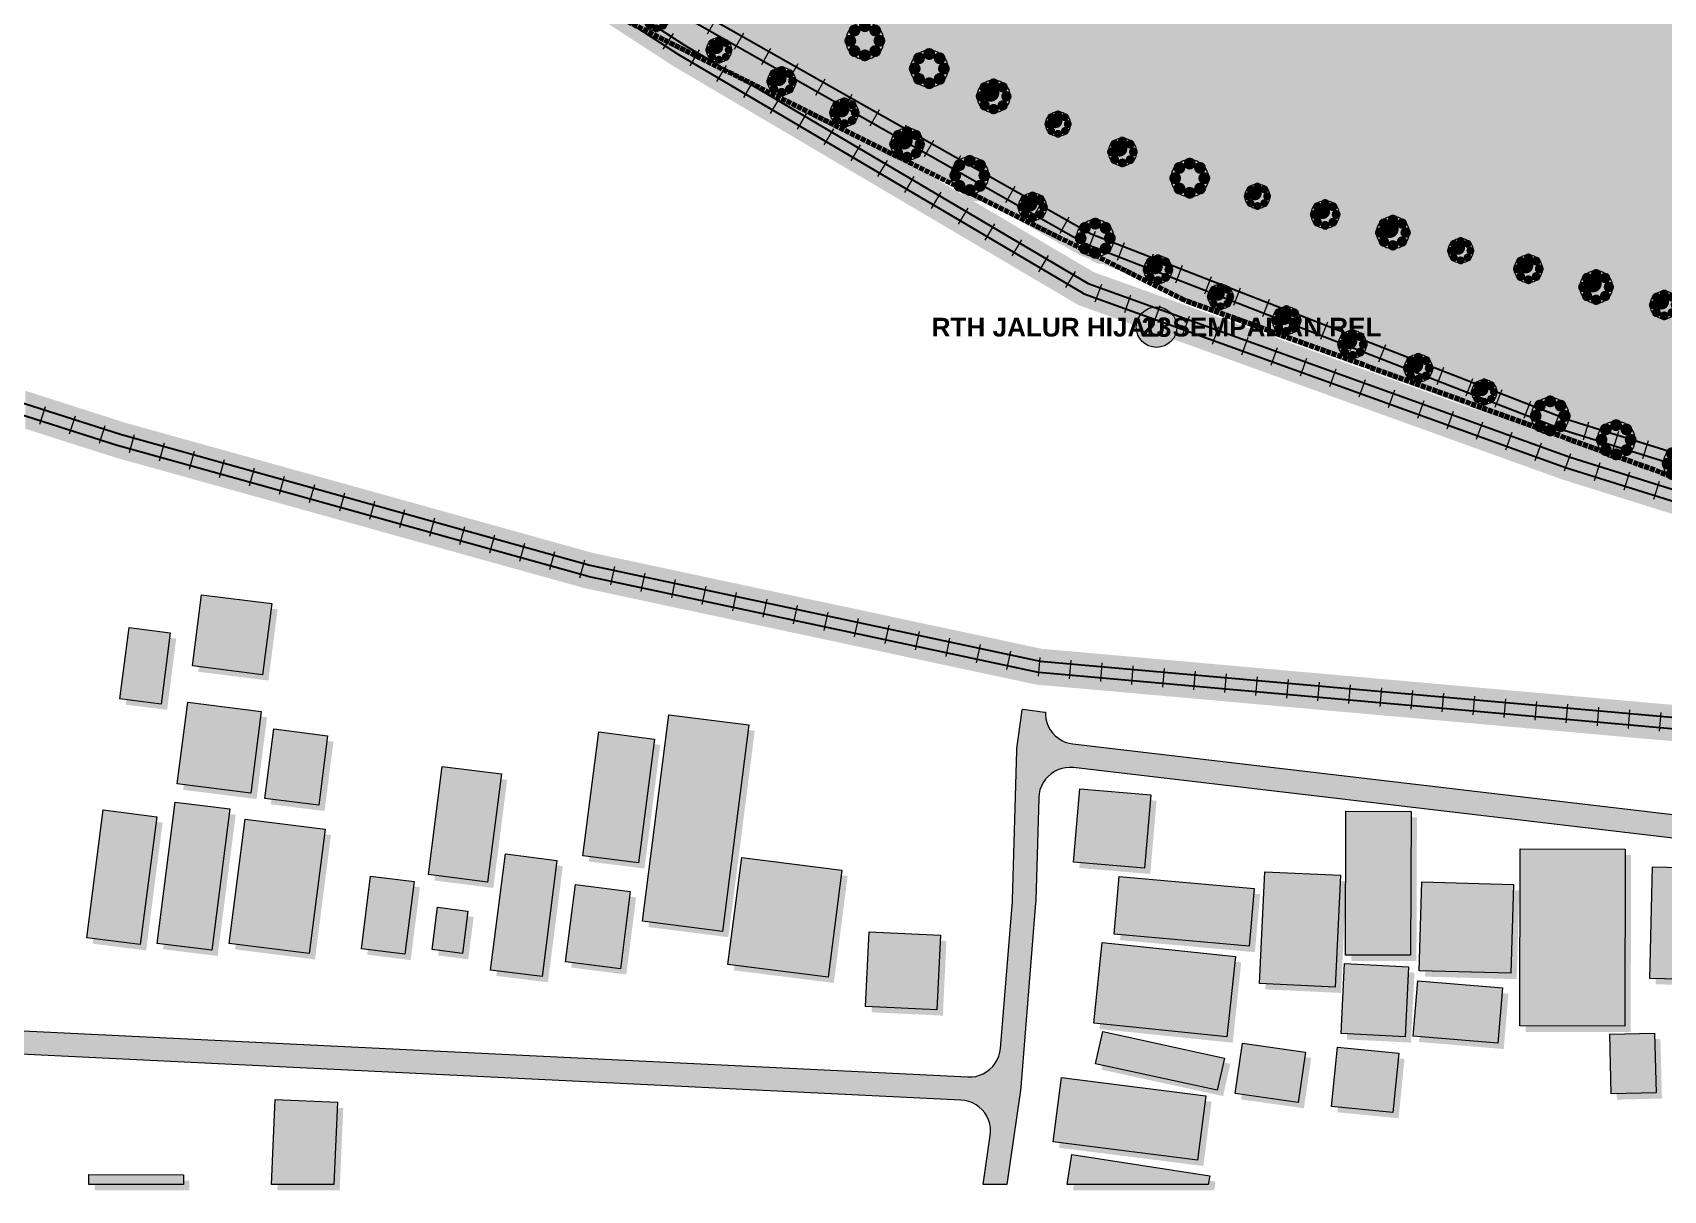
# Model space of a CAD drawing. Header units: metres. Extents: x 305909 to 307171, y 9156037 to 9156671.
# Drawn here: x 306185.7 to 306395.1, y 9156039.2 to 9156187.8 of the extents above; entities that cross this region are included whole.
import ezdxf
from ezdxf.enums import TextEntityAlignment as Align

# ---------------------------------------------------------------- set-up
doc = ezdxf.new("R2010")
doc.units = ezdxf.units.M
doc.linetypes.add('DASHED2', pattern=[0.762, 0.635, -0.127])
for name, color, linetype, lineweight, true_color in [('B-BAYANGAN', 7, 'Continuous', 0, 0x76786c), ('B-DELINEASI', 7, 'DASHED2', 70, 0xc800c8), ('J-PERKERASAN_JALAN', 7, 'Continuous', 9, 0x989896), ('K-BANGUNAN_LUAR_TAPAK', 7, 'Continuous', 9, 0xdedede), ('K-REL_BALAS', 7, 'Continuous', 0, 0xb0a89c), ('K-REL_BANTALAN', 7, 'Continuous', 9, 0x5a5a5a), ('K-REL_KA', 7, 'Continuous', 25, 0x282828), ('T-LABEL_ZONA', 7, 'Continuous', 0, 0x3c3c3c), ('T-NOMOR_ELEMEN', 7, 'Continuous', 18, 0x141414), ('V-POHON_PENEDUH', 7, 'Continuous', 13, 0x288232), ('Z-R', 7, 'Continuous', 0, 0xfaf4e6), ('Z-RTH', 7, 'Continuous', 0, 0xc7e4ba)]:
    doc.layers.add(name, color=color, linetype=linetype, lineweight=lineweight, true_color=true_color)
doc.styles.add('ARIALB', font='arialbd.ttf')

# ---------------------------------------------------------------- blocks, each defined once
blk = doc.blocks.new('POHON')
at = {"true_color": 0x347638}
h = blk.add_hatch(color=97, dxfattribs=at)
h.dxf.hatch_style = 1
edge = h.paths.add_edge_path()
edge.add_arc((0, 0), 1, 0, 360)
at = {"true_color": 0x3e843e}
h = blk.add_hatch(color=97, dxfattribs=at)
h.dxf.hatch_style = 1
edge = h.paths.add_edge_path()
edge.add_arc((0, 0.78), 0.32, 0, 360)
h = blk.add_hatch(color=97, dxfattribs=at)
h.dxf.hatch_style = 1
edge = h.paths.add_edge_path()
edge.add_arc((-0.78, 0), 0.32, 0, 360)
h = blk.add_hatch(color=97, dxfattribs=at)
h.dxf.hatch_style = 1
edge = h.paths.add_edge_path()
edge.add_arc((-0.552, 0.552), 0.32, 0, 360)
at = {"true_color": 0x62a556}
h = blk.add_hatch(color=85, dxfattribs=at)
h.dxf.hatch_style = 1
edge = h.paths.add_edge_path()
edge.add_arc((-0.2, 0.22), 0.55, 0, 360)
at = {"true_color": 0x697060}
h = blk.add_hatch(color=251, dxfattribs=at)
h.dxf.hatch_style = 1
edge = h.paths.add_edge_path()
edge.add_arc((0.38, -0.38), 1, 0, 360)
at = {"true_color": 0x3e843e}
h = blk.add_hatch(color=97, dxfattribs=at)
h.dxf.hatch_style = 1
edge = h.paths.add_edge_path()
edge.add_arc((0.552, 0.552), 0.32, 0, 360)
h = blk.add_hatch(color=97, dxfattribs=at)
h.dxf.hatch_style = 1
edge = h.paths.add_edge_path()
edge.add_arc((0.78, 0), 0.32, 0, 360)
h = blk.add_hatch(color=97, dxfattribs=at)
h.dxf.hatch_style = 1
edge = h.paths.add_edge_path()
edge.add_arc((-0.552, -0.552), 0.32, 0, 360)
h = blk.add_hatch(color=97, dxfattribs=at)
h.dxf.hatch_style = 1
edge = h.paths.add_edge_path()
edge.add_arc((0, -0.78), 0.32, 0, 360)
h = blk.add_hatch(color=97, dxfattribs=at)
h.dxf.hatch_style = 1
edge = h.paths.add_edge_path()
edge.add_arc((0.552, -0.552), 0.32, 0, 360)
at = {"color": 99, "lineweight": 9, "true_color": 0x235528}
blk.add_circle((0, 0), 1, dxfattribs=at)

msp = doc.modelspace()

# ---------------------------------------------------------------- hatches: boundary and pattern name
at = {"layer": 'B-BAYANGAN', "true_color": 0x76786c}
h = msp.add_hatch(color=8, dxfattribs=at)
h.dxf.hatch_style = 1
h.paths.add_polyline_path([(306208.16, 9156114.91), (306217.18, 9156113.78), (306216, 9156104.66), (306207, 9156105.79), (306208.16, 9156114.91)])
h = msp.add_hatch(color=8, dxfattribs=at)
h.dxf.hatch_style = 1
h.paths.add_polyline_path([(306198.87, 9156110.72), (306204.16, 9156110.04), (306203, 9156100.9), (306197.69, 9156101.56), (306198.87, 9156110.72)])
h = msp.add_hatch(color=8, dxfattribs=at)
h.dxf.hatch_style = 1
h.paths.add_polyline_path([(306206.41, 9156101.14), (306215.83, 9156099.95), (306214.48, 9156089.46), (306205.06, 9156090.64), (306206.41, 9156101.14)])
h = msp.add_hatch(color=8, dxfattribs=at)
h.dxf.hatch_style = 1
h.paths.add_polyline_path([(306268.17, 9156099.52), (306278.43, 9156098.22), (306275.04, 9156071.73), (306264.78, 9156073.03), (306268.17, 9156099.52)])
h = msp.add_hatch(color=8, dxfattribs=at)
h.dxf.hatch_style = 1
h.paths.add_polyline_path([(306217.46, 9156097.7), (306224.35, 9156096.82), (306223.21, 9156087.91), (306216.31, 9156088.78), (306217.46, 9156097.7)])
h = msp.add_hatch(color=8, dxfattribs=at)
h.dxf.hatch_style = 1
h.paths.add_polyline_path([(306259.15, 9156097.31), (306266.3, 9156096.4), (306264.27, 9156080.54), (306257.12, 9156081.44), (306259.15, 9156097.31)])
h = msp.add_hatch(color=8, dxfattribs=at)
h.dxf.hatch_style = 1
h.paths.add_polyline_path([(306239.07, 9156092.87), (306246.65, 9156091.92), (306244.87, 9156078.05), (306237.3, 9156079.01), (306239.07, 9156092.87)])
h = msp.add_hatch(color=8, dxfattribs=at)
h.dxf.hatch_style = 1
h.paths.add_polyline_path([(306320.9, 9156090), (306330, 9156089.23), (306329.19, 9156079.84), (306320.08, 9156080.61), (306320.9, 9156090)])
h = msp.add_hatch(color=8, dxfattribs=at)
h.dxf.hatch_style = 1
h.paths.add_polyline_path([(306195.55, 9156087.31), (306202.42, 9156086.44), (306200.31, 9156070.03), (306193.45, 9156070.9), (306195.55, 9156087.31)])
h = msp.add_hatch(color=8, dxfattribs=at)
h.dxf.hatch_style = 1
h.paths.add_polyline_path([(306204.8, 9156088.32), (306211.8, 9156087.43), (306209.48, 9156069.32), (306202.48, 9156070.19), (306204.8, 9156088.32)])
h = msp.add_hatch(color=8, dxfattribs=at)
h.dxf.hatch_style = 1
h.paths.add_polyline_path([(306355.06, 9156087.14), (306363.42, 9156087.11), (306363.36, 9156068.66), (306354.99, 9156068.69), (306355.06, 9156087.14)])
h = msp.add_hatch(color=8, dxfattribs=at)
h.dxf.hatch_style = 1
h.paths.add_polyline_path([(306213.77, 9156086.13), (306224.03, 9156084.84), (306221.98, 9156068.87), (306211.73, 9156070.17), (306213.77, 9156086.13)])
h = msp.add_hatch(color=8, dxfattribs=at)
h.dxf.hatch_style = 1
h.paths.add_polyline_path([(306247.17, 9156081.68), (306253.79, 9156080.84), (306251.88, 9156065.94), (306245.27, 9156066.77), (306247.17, 9156081.68)])
h = msp.add_hatch(color=8, dxfattribs=at)
h.dxf.hatch_style = 1
h.paths.add_polyline_path([(306277.51, 9156081.22), (306290.35, 9156079.6), (306288.58, 9156065.86), (306275.74, 9156067.48), (306277.51, 9156081.22)])
h = msp.add_hatch(color=8, dxfattribs=at)
h.dxf.hatch_style = 1
h.paths.add_polyline_path([(306377.42, 9156082.31), (306390.91, 9156082.28), (306390.86, 9156059.56), (306377.37, 9156059.59), (306377.42, 9156082.31)])
h = msp.add_hatch(color=8, dxfattribs=at)
h.dxf.hatch_style = 1
h.paths.add_polyline_path([(306229.87, 9156078.82), (306235.45, 9156078.13), (306234.26, 9156068.79), (306228.68, 9156069.49), (306229.87, 9156078.82)])
h = msp.add_hatch(color=8, dxfattribs=at)
h.dxf.hatch_style = 1
h.paths.add_polyline_path([(306325.97, 9156078.79), (306343.29, 9156077.25), (306342.63, 9156069.81), (306325.31, 9156071.36), (306325.97, 9156078.79)])
h = msp.add_hatch(color=8, dxfattribs=at)
h.dxf.hatch_style = 1
h.paths.add_polyline_path([(306344.65, 9156079.38), (306354.35, 9156078.92), (306353.67, 9156064.58), (306343.97, 9156065.04), (306344.65, 9156079.38)])
h = msp.add_hatch(color=8, dxfattribs=at)
h.dxf.hatch_style = 1
h.paths.add_polyline_path([(306394.41, 9156080.01), (306413.42, 9156079.58), (306413.08, 9156065.25), (306394.07, 9156065.69), (306394.41, 9156080.01)])
h = msp.add_hatch(color=8, dxfattribs=at)
h.dxf.hatch_style = 1
h.paths.add_polyline_path([(306256.15, 9156077.74), (306263.2, 9156076.83), (306261.94, 9156066.94), (306254.88, 9156067.84), (306256.15, 9156077.74)])
h = msp.add_hatch(color=8, dxfattribs=at)
h.dxf.hatch_style = 1
h.paths.add_polyline_path([(306364.79, 9156078.07), (306376.55, 9156077.75), (306376.23, 9156066.35), (306364.47, 9156066.67), (306364.79, 9156078.07)])
h = msp.add_hatch(color=8, dxfattribs=at)
h.dxf.hatch_style = 1
h.paths.add_polyline_path([(306238.47, 9156074.82), (306242.35, 9156074.33), (306241.65, 9156068.89), (306237.78, 9156069.39), (306238.47, 9156074.82)])
h = msp.add_hatch(color=8, dxfattribs=at)
h.dxf.hatch_style = 1
h.paths.add_polyline_path([(306303.03, 9156071.25), (306302.57, 9156061.67), (306293.41, 9156062.1), (306293.88, 9156071.68), (306303.03, 9156071.25)])
h = msp.add_hatch(color=8, dxfattribs=at)
h.dxf.hatch_style = 1
h.paths.add_polyline_path([(306323.77, 9156070.28), (306340.87, 9156068.51), (306339.78, 9156058.19), (306322.68, 9156059.96), (306323.77, 9156070.28)])
h = msp.add_hatch(color=8, dxfattribs=at)
h.dxf.hatch_style = 1
h.paths.add_polyline_path([(306354.89, 9156067.6), (306363.11, 9156067.2), (306362.65, 9156058.21), (306354.44, 9156058.61), (306354.89, 9156067.6)])
h = msp.add_hatch(color=8, dxfattribs=at)
h.dxf.hatch_style = 1
h.paths.add_polyline_path([(306364.28, 9156065.38), (306375.17, 9156064.47), (306374.57, 9156057.38), (306363.68, 9156058.29), (306364.28, 9156065.38)])
h = msp.add_hatch(color=8, dxfattribs=at)
h.dxf.hatch_style = 1
h.paths.add_polyline_path([(306323.84, 9156058.87), (306339.46, 9156055.48), (306338.55, 9156051.35), (306322.93, 9156054.74), (306323.84, 9156058.87)])
h = msp.add_hatch(color=8, dxfattribs=at)
h.dxf.hatch_style = 1
h.paths.add_polyline_path([(306388.92, 9156058.53), (306394.68, 9156058.67), (306394.87, 9156051.03), (306389.09, 9156050.89), (306388.92, 9156058.53)])
h = msp.add_hatch(color=8, dxfattribs=at)
h.dxf.hatch_style = 1
h.paths.add_polyline_path([(306341.78, 9156057.39), (306349.86, 9156056.24), (306348.92, 9156049.78), (306340.85, 9156050.92), (306341.78, 9156057.39)])
h = msp.add_hatch(color=8, dxfattribs=at)
h.dxf.hatch_style = 1
h.paths.add_polyline_path([(306353.98, 9156056.89), (306361.83, 9156056.11), (306361.07, 9156048.5), (306353.22, 9156049.27), (306353.98, 9156056.89)])
h = msp.add_hatch(color=8, dxfattribs=at)
h.dxf.hatch_style = 1
h.paths.add_polyline_path([(306318.55, 9156052.97), (306337.07, 9156050.62), (306336.01, 9156042.37), (306317.49, 9156044.72), (306318.55, 9156052.97)])
h = msp.add_hatch(color=8, dxfattribs=at)
h.dxf.hatch_style = 1
h.paths.add_polyline_path([(306217.62, 9156050.16), (306225.61, 9156049.83), (306225.15, 9156039.25), (306217.15, 9156039.25), (306217.62, 9156050.16)])
h = msp.add_hatch(color=8, dxfattribs=at)
h.dxf.hatch_style = 1
h.paths.add_polyline_path([(306319.87, 9156043.1), (306337.57, 9156040.38), (306337.39, 9156039.25), (306319.27, 9156039.25), (306319.87, 9156043.1)])
h = msp.add_hatch(color=8, dxfattribs=at)
h.dxf.hatch_style = 1
h.paths.add_polyline_path([(306193.72, 9156040.52), (306205.86, 9156040.51), (306205.86, 9156039.25), (306193.72, 9156039.25), (306193.72, 9156040.52)])
at = {"layer": 'J-PERKERASAN_JALAN', "true_color": 0xa8a8a6}
h = msp.add_hatch(color=253, dxfattribs=at)
h.dxf.hatch_style = 1
h.paths.add_polyline_path([(306857.76, 9156053.71), (306857.61, 9156054.22), (306857.4, 9156054.71), (306857.12, 9156055.17), (306856.79, 9156055.59), (306856.4, 9156055.96), (306855.96, 9156056.27), (306855.49, 9156056.53), (306854.99, 9156056.71), (306854.47, 9156056.83), (306853.93, 9156056.88), (306620.3, 9156062.1), (306620.25, 9156062.1), (306619.99, 9156062.12), (306619.94, 9156062.12), (306569.48, 9156066.6), (306568.94, 9156066.61), (306568.4, 9156066.55), (306567.88, 9156066.41), (306567.37, 9156066.21), (306566.91, 9156065.94), (306566.48, 9156065.61), (306566.1, 9156065.23), (306565.77, 9156064.8), (306565.51, 9156064.32), (306565.31, 9156063.82), (306565.18, 9156063.3), (306561.14, 9156040), (306558.1, 9156040), (306562.07, 9156062.91), (306562.12, 9156063.41), (306562.11, 9156063.92), (306562.04, 9156064.42), (306561.9, 9156064.91), (306561.7, 9156065.38), (306561.45, 9156065.82), (306561.14, 9156066.22), (306560.78, 9156066.59), (306560.38, 9156066.9), (306559.94, 9156067.16), (306559.47, 9156067.36), (306558.99, 9156067.5), (306558.48, 9156067.58), (306525.86, 9156070.48), (306525.83, 9156070.48), (306423.87, 9156081.27), (306423.36, 9156081.29), (306422.84, 9156081.25), (306422.34, 9156081.14), (306421.86, 9156080.96), (306421.4, 9156080.73), (306420.97, 9156080.43), (306420.59, 9156080.09), (306420.25, 9156079.7), (306419.97, 9156079.27), (306419.75, 9156078.8), (306419.58, 9156078.31), (306419.48, 9156077.81), (306414.62, 9156040), (306411.6, 9156040), (306416.49, 9156078.01), (306416.52, 9156078.53), (306416.48, 9156079.06), (306416.38, 9156079.57), (306416.2, 9156080.07), (306415.97, 9156080.54), (306415.67, 9156080.98), (306415.32, 9156081.37), (306414.92, 9156081.72), (306414.48, 9156082), (306414, 9156082.23), (306413.5, 9156082.39), (306412.99, 9156082.49), (306319.35, 9156093.49), (306318.84, 9156093.51), (306318.33, 9156093.48), (306317.83, 9156093.37), (306317.35, 9156093.21), (306316.89, 9156092.98), (306316.47, 9156092.7), (306316.08, 9156092.37), (306315.74, 9156091.99), (306315.45, 9156091.57), (306315.22, 9156091.12), (306315.04, 9156090.64), (306314.93, 9156090.14), (306314.88, 9156089.63), (306314.5, 9156076.42), (306314.5, 9156076.41), (306314.48, 9156076.09), (306314.48, 9156076.08), (306312.52, 9156051.96), (306312.51, 9156051.89), (306312.51, 9156051.86), (306312.5, 9156051.8), (306310.78, 9156040), (306307.74, 9156040), (306308.66, 9156046.27), (306308.7, 9156046.78), (306308.68, 9156047.29), (306308.59, 9156047.8), (306308.44, 9156048.29), (306308.22, 9156048.75), (306307.95, 9156049.19), (306307.62, 9156049.58), (306307.25, 9156049.93), (306306.83, 9156050.23), (306306.38, 9156050.48), (306305.91, 9156050.66), (306305.41, 9156050.78), (306304.9, 9156050.84), (306160.58, 9156057.89), (306065.01, 9156063.47), (306064.49, 9156063.46), (306063.96, 9156063.39), (306063.46, 9156063.25), (306062.97, 9156063.04), (306062.52, 9156062.77), (306062.1, 9156062.44), (306061.74, 9156062.07), (306061.42, 9156061.64), (306061.16, 9156061.18), (306060.97, 9156060.69), (306060.84, 9156060.18), (306060.78, 9156059.66), (306060.45, 9156052.37), (306059.75, 9156040), (306056.75, 9156040), (306057.45, 9156052.47), (306057.46, 9156052.51), (306057.79, 9156059.91), (306057.78, 9156060.43), (306057.71, 9156060.95), (306057.56, 9156061.45), (306057.35, 9156061.92), (306057.09, 9156062.37), (306056.76, 9156062.78), (306056.39, 9156063.14), (306055.97, 9156063.45), (306055.52, 9156063.7), (306055.04, 9156063.9), (306054.53, 9156064.03), (306054.02, 9156064.09), (306044.11, 9156064.63), (306043.96, 9156064.63), (306012.45, 9156065.21), (305990.98, 9156065.72), (305990.96, 9156065.72), (305969.04, 9156066.66), (305969.01, 9156066.66), (305951.11, 9156067.75), (305950.92, 9156067.76), (305940, 9156067.91), (305940, 9156070.91), (305951.07, 9156070.76), (305951.12, 9156070.76), (305951.14, 9156070.76), (305951.19, 9156070.76), (305969.13, 9156069.66), (305969.2, 9156069.66), (305991.02, 9156068.72), (305991.09, 9156068.72), (306012.49, 9156068.21), (306012.51, 9156068.21), (306044.1, 9156067.63), (306044.13, 9156067.63), (306044.15, 9156067.63), (306044.19, 9156067.63), (306054.41, 9156067.07), (306054.92, 9156067.08), (306055.42, 9156067.14), (306055.91, 9156067.27), (306056.37, 9156067.47), (306056.81, 9156067.72), (306057.22, 9156068.02), (306057.58, 9156068.37), (306057.9, 9156068.76), (306058.16, 9156069.2), (306058.37, 9156069.66), (306058.52, 9156070.14), (306058.61, 9156070.64), (306064.16, 9156122.39), (306064.18, 9156122.51), (306064.3, 9156122.51), (306067.03, 9156122.22), (306067.15, 9156122.2), (306067.14, 9156122.07), (306061.65, 9156070.87), (306061.63, 9156070.33), (306061.68, 9156069.79), (306061.8, 9156069.27), (306061.99, 9156068.76), (306062.25, 9156068.29), (306062.57, 9156067.86), (306062.95, 9156067.47), (306063.37, 9156067.14), (306063.84, 9156066.86), (306064.34, 9156066.66), (306064.86, 9156066.52), (306065.39, 9156066.45), (306160.69, 9156060.88), (306160.73, 9156060.88), (306305.78, 9156053.8), (306306.29, 9156053.81), (306306.8, 9156053.88), (306307.29, 9156054.02), (306307.76, 9156054.22), (306308.21, 9156054.48), (306308.61, 9156054.79), (306308.97, 9156055.15), (306309.29, 9156055.56), (306309.55, 9156056), (306309.75, 9156056.47), (306309.88, 9156056.97), (306309.96, 9156057.47), (306311.49, 9156076.31), (306311.5, 9156076.52), (306312.06, 9156095.67), (306312.06, 9156095.77), (306312.07, 9156095.83), (306312.08, 9156095.93), (306312.75, 9156100.87), (306312.78, 9156100.99), (306312.9, 9156100.99), (306315.61, 9156100.62), (306315.73, 9156100.59), (306315.74, 9156100.44), (306315.74, 9156100.26), (306315.8, 9156099.76), (306315.93, 9156099.26), (306316.11, 9156098.79), (306316.36, 9156098.35), (306316.66, 9156097.94), (306317, 9156097.57), (306317.4, 9156097.25), (306317.83, 9156096.98), (306318.29, 9156096.76), (306318.77, 9156096.61), (306319.27, 9156096.52), (306418.83, 9156084.82), (306418.87, 9156084.82), (306526.09, 9156073.47), (306526.16, 9156073.47), (306564.7, 9156070.03), (306620.15, 9156065.11), (306620.42, 9156065.1), (306854.86, 9156059.86), (306855.39, 9156059.88), (306855.9, 9156059.97), (306856.4, 9156060.13), (306856.88, 9156060.35), (306857.32, 9156060.64), (306857.72, 9156060.97), (306858.08, 9156061.36), (306858.38, 9156061.79), (306858.62, 9156062.26), (306858.8, 9156062.75), (306858.91, 9156063.26), (306858.21, 9156058.67), (306858.19, 9156058.4), (306857.84, 9156052.64), (306857.83, 9156053.18), (306857.76, 9156053.71)])
at = {"layer": 'K-BANGUNAN_LUAR_TAPAK', "true_color": 0xececea}
h = msp.add_hatch(color=7, dxfattribs=at)
h.dxf.hatch_style = 1
h.paths.add_polyline_path([(306207.41, 9156115.66), (306216.43, 9156114.53), (306215.25, 9156105.41), (306206.25, 9156106.54), (306207.41, 9156115.66)])
h = msp.add_hatch(color=7, dxfattribs=at)
h.dxf.hatch_style = 1
h.paths.add_polyline_path([(306198.12, 9156111.47), (306203.41, 9156110.79), (306202.25, 9156101.65), (306196.94, 9156102.31), (306198.12, 9156111.47)])
h = msp.add_hatch(color=7, dxfattribs=at)
h.dxf.hatch_style = 1
h.paths.add_polyline_path([(306205.66, 9156101.89), (306215.08, 9156100.7), (306213.73, 9156090.21), (306204.31, 9156091.39), (306205.66, 9156101.89)])
h = msp.add_hatch(color=7, dxfattribs=at)
h.dxf.hatch_style = 1
h.paths.add_polyline_path([(306267.42, 9156100.27), (306277.68, 9156098.97), (306274.29, 9156072.48), (306264.03, 9156073.78), (306267.42, 9156100.27)])
h = msp.add_hatch(color=7, dxfattribs=at)
h.dxf.hatch_style = 1
h.paths.add_polyline_path([(306216.71, 9156098.45), (306223.6, 9156097.57), (306222.46, 9156088.66), (306215.56, 9156089.53), (306216.71, 9156098.45)])
h = msp.add_hatch(color=7, dxfattribs=at)
h.dxf.hatch_style = 1
h.paths.add_polyline_path([(306258.4, 9156098.06), (306265.55, 9156097.15), (306263.52, 9156081.29), (306256.37, 9156082.19), (306258.4, 9156098.06)])
h = msp.add_hatch(color=7, dxfattribs=at)
h.dxf.hatch_style = 1
h.paths.add_polyline_path([(306238.32, 9156093.62), (306245.9, 9156092.67), (306244.12, 9156078.8), (306236.55, 9156079.76), (306238.32, 9156093.62)])
h = msp.add_hatch(color=7, dxfattribs=at)
h.dxf.hatch_style = 1
h.paths.add_polyline_path([(306204.05, 9156089.07), (306211.05, 9156088.18), (306208.73, 9156070.07), (306201.73, 9156070.94), (306204.05, 9156089.07)])
h = msp.add_hatch(color=7, dxfattribs=at)
h.dxf.hatch_style = 1
h.paths.add_polyline_path([(306320.15, 9156090.75), (306329.25, 9156089.98), (306328.44, 9156080.59), (306319.33, 9156081.36), (306320.15, 9156090.75)])
h = msp.add_hatch(color=7, dxfattribs=at)
h.dxf.hatch_style = 1
h.paths.add_polyline_path([(306194.8, 9156088.06), (306201.67, 9156087.19), (306199.56, 9156070.78), (306192.7, 9156071.65), (306194.8, 9156088.06)])
h = msp.add_hatch(color=7, dxfattribs=at)
h.dxf.hatch_style = 1
h.paths.add_polyline_path([(306213.02, 9156086.88), (306223.28, 9156085.59), (306221.23, 9156069.62), (306210.98, 9156070.92), (306213.02, 9156086.88)])
h = msp.add_hatch(color=7, dxfattribs=at)
h.dxf.hatch_style = 1
h.paths.add_polyline_path([(306354.31, 9156087.89), (306362.67, 9156087.86), (306362.61, 9156069.41), (306354.24, 9156069.44), (306354.31, 9156087.89)])
h = msp.add_hatch(color=7, dxfattribs=at)
h.dxf.hatch_style = 1
h.paths.add_polyline_path([(306376.67, 9156083.06), (306390.16, 9156083.03), (306390.11, 9156060.31), (306376.62, 9156060.34), (306376.67, 9156083.06)])
h = msp.add_hatch(color=7, dxfattribs=at)
h.dxf.hatch_style = 1
h.paths.add_polyline_path([(306246.42, 9156082.43), (306253.04, 9156081.59), (306251.13, 9156066.69), (306244.52, 9156067.52), (306246.42, 9156082.43)])
h = msp.add_hatch(color=7, dxfattribs=at)
h.dxf.hatch_style = 1
h.paths.add_polyline_path([(306276.76, 9156081.97), (306289.6, 9156080.35), (306287.83, 9156066.61), (306274.99, 9156068.23), (306276.76, 9156081.97)])
h = msp.add_hatch(color=7, dxfattribs=at)
h.dxf.hatch_style = 1
h.paths.add_polyline_path([(306393.66, 9156080.76), (306412.67, 9156080.33), (306412.33, 9156066), (306393.32, 9156066.44), (306393.66, 9156080.76)])
h = msp.add_hatch(color=7, dxfattribs=at)
h.dxf.hatch_style = 1
h.paths.add_polyline_path([(306229.12, 9156079.57), (306234.7, 9156078.88), (306233.51, 9156069.54), (306227.93, 9156070.24), (306229.12, 9156079.57)])
h = msp.add_hatch(color=7, dxfattribs=at)
h.dxf.hatch_style = 1
h.paths.add_polyline_path([(306255.4, 9156078.49), (306262.45, 9156077.58), (306261.19, 9156067.69), (306254.13, 9156068.59), (306255.4, 9156078.49)])
h = msp.add_hatch(color=7, dxfattribs=at)
h.dxf.hatch_style = 1
h.paths.add_polyline_path([(306325.22, 9156079.54), (306342.54, 9156078), (306341.88, 9156070.56), (306324.56, 9156072.11), (306325.22, 9156079.54)])
h = msp.add_hatch(color=7, dxfattribs=at)
h.dxf.hatch_style = 1
h.paths.add_polyline_path([(306343.9, 9156080.13), (306353.6, 9156079.67), (306352.92, 9156065.33), (306343.22, 9156065.79), (306343.9, 9156080.13)])
h = msp.add_hatch(color=7, dxfattribs=at)
h.dxf.hatch_style = 1
h.paths.add_polyline_path([(306364.04, 9156078.82), (306375.8, 9156078.5), (306375.48, 9156067.1), (306363.72, 9156067.42), (306364.04, 9156078.82)])
h = msp.add_hatch(color=7, dxfattribs=at)
h.dxf.hatch_style = 1
h.paths.add_polyline_path([(306237.72, 9156075.57), (306241.6, 9156075.08), (306240.9, 9156069.64), (306237.03, 9156070.14), (306237.72, 9156075.57)])
h = msp.add_hatch(color=7, dxfattribs=at)
h.dxf.hatch_style = 1
h.paths.add_polyline_path([(306302.28, 9156072), (306301.82, 9156062.42), (306292.66, 9156062.85), (306293.13, 9156072.43), (306302.28, 9156072)])
h = msp.add_hatch(color=7, dxfattribs=at)
h.dxf.hatch_style = 1
h.paths.add_polyline_path([(306323.02, 9156071.03), (306340.12, 9156069.26), (306339.03, 9156058.94), (306321.93, 9156060.71), (306323.02, 9156071.03)])
h = msp.add_hatch(color=7, dxfattribs=at)
h.dxf.hatch_style = 1
h.paths.add_polyline_path([(306354.14, 9156068.35), (306362.36, 9156067.95), (306361.9, 9156058.96), (306353.69, 9156059.36), (306354.14, 9156068.35)])
h = msp.add_hatch(color=7, dxfattribs=at)
h.dxf.hatch_style = 1
h.paths.add_polyline_path([(306363.53, 9156066.13), (306374.42, 9156065.22), (306373.82, 9156058.13), (306362.93, 9156059.04), (306363.53, 9156066.13)])
h = msp.add_hatch(color=7, dxfattribs=at)
h.dxf.hatch_style = 1
h.paths.add_polyline_path([(306323.09, 9156059.62), (306338.71, 9156056.23), (306337.8, 9156052.1), (306322.18, 9156055.49), (306323.09, 9156059.62)])
h = msp.add_hatch(color=7, dxfattribs=at)
h.dxf.hatch_style = 1
h.paths.add_polyline_path([(306341.03, 9156058.14), (306349.11, 9156056.99), (306348.17, 9156050.53), (306340.1, 9156051.67), (306341.03, 9156058.14)])
h = msp.add_hatch(color=7, dxfattribs=at)
h.dxf.hatch_style = 1
h.paths.add_polyline_path([(306353.23, 9156057.64), (306361.08, 9156056.86), (306360.32, 9156049.25), (306352.47, 9156050.02), (306353.23, 9156057.64)])
h = msp.add_hatch(color=7, dxfattribs=at)
h.dxf.hatch_style = 1
h.paths.add_polyline_path([(306388.17, 9156059.28), (306393.93, 9156059.42), (306394.12, 9156051.78), (306388.34, 9156051.64), (306388.17, 9156059.28)])
h = msp.add_hatch(color=7, dxfattribs=at)
h.dxf.hatch_style = 1
h.paths.add_polyline_path([(306317.8, 9156053.72), (306336.32, 9156051.37), (306335.26, 9156043.12), (306316.74, 9156045.47), (306317.8, 9156053.72)])
h = msp.add_hatch(color=7, dxfattribs=at)
h.dxf.hatch_style = 1
h.paths.add_polyline_path([(306216.87, 9156050.91), (306224.86, 9156050.58), (306224.4, 9156040), (306216.4, 9156040), (306216.87, 9156050.91)])
h = msp.add_hatch(color=7, dxfattribs=at)
h.dxf.hatch_style = 1
h.paths.add_polyline_path([(306319.12, 9156043.85), (306336.82, 9156041.13), (306336.64, 9156040), (306318.52, 9156040), (306319.12, 9156043.85)])
h = msp.add_hatch(color=7, dxfattribs=at)
h.dxf.hatch_style = 1
h.paths.add_polyline_path([(306192.97, 9156041.27), (306205.11, 9156041.26), (306205.11, 9156040), (306192.97, 9156040), (306192.97, 9156041.27)])
at = {"layer": 'K-REL_BALAS', "true_color": 0xbeb8ae}
h = msp.add_hatch(color=9, dxfattribs=at)
h.dxf.hatch_style = 1
h.paths.add_polyline_path([(306321.87, 9156152.15), (306320.15, 9156152.77), (306320.08, 9156152.8), (306320.01, 9156152.83), (306319.88, 9156152.89), (306319.82, 9156152.92), (306319.75, 9156152.96), (306267.83, 9156183.58), (306267.8, 9156183.6), (306267.78, 9156183.62), (306267.75, 9156183.64), (306228.76, 9156208.97), (306228.68, 9156209.03), (306228.6, 9156209.08), (306228.53, 9156209.14), (306187.79, 9156243.42), (306187.74, 9156243.46), (306187.7, 9156243.5), (306187.65, 9156243.54), (306184.8, 9156246.36), (306184.8, 9156252.89), (306190.85, 9156246.91), (306231.4, 9156212.78), (306263.55, 9156191.9), (306232.11, 9156213.09), (306232.04, 9156213.14), (306231.98, 9156213.18), (306231.91, 9156213.23), (306191.26, 9156247.28), (306191.22, 9156247.32), (306191.18, 9156247.35), (306191.13, 9156247.4), (306184.8, 9156253.58), (306184.8, 9156260.06), (306194.31, 9156250.78), (306234.8, 9156216.87), (306271.67, 9156192.02), (306321.87, 9156163.62), (306321.87, 9156158.57), (306320.44, 9156159.12), (306320.33, 9156159.17), (306320.24, 9156159.21), (306320.14, 9156159.27), (306272.43, 9156186.26), (306321.87, 9156157.1), (306321.87, 9156152.15)])
h = msp.add_hatch(color=9, dxfattribs=at)
h.dxf.hatch_style = 1
h.paths.add_polyline_path([(306433.15, 9156116.02), (306406.75, 9156122.73), (306406.71, 9156122.74), (306406.67, 9156122.75), (306406.63, 9156122.77), (306382.16, 9156130.43), (306382.13, 9156130.44), (306382.1, 9156130.45), (306382.06, 9156130.46), (306321.87, 9156152.15), (306321.87, 9156157.1), (306321.92, 9156157.07), (306373.28, 9156138.56), (306321.87, 9156158.57), (306321.87, 9156163.62), (306322.28, 9156163.39), (306383.31, 9156139.64), (306410.19, 9156131.23), (306433.15, 9156125.74), (306433.15, 9156120.96), (306422.68, 9156123.47), (306433.15, 9156120.81), (306433.15, 9156116.02)])
h = msp.add_hatch(color=9, dxfattribs=at)
h.dxf.hatch_style = 1
h.paths.add_polyline_path([(306184.8, 9156141.84), (306197.61, 9156137.74), (306257.65, 9156121.03), (306315.29, 9156108.73), (306321.87, 9156108.15), (306321.87, 9156103.49), (306314.73, 9156104.12), (306314.64, 9156104.13), (306314.55, 9156104.15), (306314.46, 9156104.16), (306256.62, 9156116.5), (306256.57, 9156116.52), (306256.52, 9156116.53), (306256.48, 9156116.54), (306196.32, 9156133.28), (306196.3, 9156133.29), (306196.27, 9156133.3), (306196.24, 9156133.31), (306184.8, 9156136.96), (306184.8, 9156141.84)])
h = msp.add_hatch(color=9, dxfattribs=at)
h.dxf.hatch_style = 1
h.paths.add_polyline_path([(306321.87, 9156108.15), (306420.78, 9156099.36), (306433.15, 9156099.02), (306433.15, 9156094.38), (306420.58, 9156094.72), (306420.53, 9156094.73), (306420.49, 9156094.73), (306420.44, 9156094.73), (306321.87, 9156103.49), (306321.87, 9156108.15)])
at = {"layer": 'T-NOMOR_ELEMEN', "true_color": 0xffffff}
h = msp.add_hatch(color=7, dxfattribs=at)
h.dxf.hatch_style = 1
edge = h.paths.add_edge_path()
edge.add_arc((306330, 9156150), 2.6, 0, 360)
at = {"layer": 'Z-R', "true_color": 0xf4f2ec}
h = msp.add_hatch(color=7, dxfattribs=at)
h.dxf.hatch_style = 1
h.paths.add_polyline_path([(306624.29, 9156242.6), (306556.39, 9156238.05), (306554, 9156281.95), (306509.63, 9156279.09), (306499.6, 9156305.81), (306466.68, 9156301.99), (306472.88, 9156235.67), (306497.91, 9156229.06), (306526.8, 9156228.99), (306531.58, 9156219.92), (306532.49, 9156127.58), (306486.31, 9156132.33), (306393.99, 9156155.2), (306332.73, 9156171.59), (306288.72, 9156190.58), (306259.62, 9156211.15), (306259.62, 9156409.34), (306281.95, 9156409), (306338.24, 9156402.75), (306341.9, 9156461.43), (306341.9, 9156461.43), (306341.9, 9156461.43), (306369.78, 9156457.84), (306369.78, 9156457.84), (306369.78, 9156457.84), (306369.78, 9156457.84), (306369.78, 9156457.84), (306369.78, 9156457.84), (306369.78, 9156457.84), (306369.78, 9156457.84), (306369.78, 9156457.84), (306369.78, 9156457.84), (306369.78, 9156457.84), (306369.78, 9156457.83), (306369.79, 9156457.83), (306369.79, 9156457.83), (306369.79, 9156457.83), (306369.79, 9156457.83), (306369.79, 9156457.83), (306360, 9156400.45), (306360, 9156400.45), (306360, 9156400.45), (306360, 9156380), (306360, 9156380), (306360, 9156380), (306440, 9156380), (306440, 9156380), (306440, 9156380), (306440, 9156532.83), (306440, 9156532.84), (306440, 9156532.84), (306424.61, 9156536.08), (306424.61, 9156536.08), (306385.74, 9156542.79), (306385.74, 9156542.79), (306305, 9156549.61), (306305, 9156549.61), (306259.62, 9156554.65), (306259.62, 9156558.54), (306291.75, 9156555.55), (306369.46, 9156545.53), (306504.83, 9156523.08), (306572.18, 9156510.31), (306677.17, 9156490.28), (306764.13, 9156475.06), (306735.94, 9156145.42), (306694.11, 9156139.2), (306694.29, 9156206.56), (306623.21, 9156213.87), (306624.29, 9156242.6)])
at = {"layer": 'Z-RTH', "true_color": 0xb2d496}
h = msp.add_hatch(color=253, dxfattribs=at)
h.dxf.hatch_style = 1
h.paths.add_polyline_path([(306647.05, 9156132), (306682.57, 9156137.44), (306694.11, 9156139.2), (306735.94, 9156145.42), (306764.13, 9156475.06), (306781.81, 9156471.97), (306781.81, 9156471.97), (306780.83, 9156466.64), (306754.67, 9156148.38), (306785.07, 9156153.87), (306794.32, 9156155.54), (306832.65, 9156160.25), (306841.66, 9156139.39), (306613.97, 9156113.41), (306609.99, 9156113.26), (306520.72, 9156109.95), (306451.76, 9156117.78), (306423.33, 9156121.01), (306406.95, 9156126.93), (306333.54, 9156153.47), (306256.18, 9156192.15), (306187.8, 9156246.71), (306141.52, 9156298.52), (306095.93, 9156355.16), (306094.2, 9156358.84), (306127.35, 9156361.25), (306133.41, 9156338.56), (306160.59, 9156296.71), (306193.37, 9156263.49), (306216.24, 9156242.78), (306246.01, 9156220.78), (306288.72, 9156190.58), (306332.73, 9156171.59), (306393.99, 9156155.2), (306486.31, 9156132.33), (306532.49, 9156127.58), (306534.3, 9156127.4), (306596.42, 9156127.4), (306647.05, 9156132)])
at = {"layer": 'Z-RTH', "true_color": 0x84b06a}
h = msp.add_hatch(dxfattribs=at)
h.set_pattern_fill('GRASS', color=83, scale=0.4)
h.paths.add_polyline_path([(306647.05, 9156132), (306682.57, 9156137.44), (306694.11, 9156139.2), (306735.94, 9156145.42), (306764.13, 9156475.06), (306781.81, 9156471.97), (306781.81, 9156471.97), (306780.83, 9156466.64), (306754.67, 9156148.38), (306785.07, 9156153.87), (306794.32, 9156155.54), (306832.65, 9156160.25), (306841.66, 9156139.39), (306613.97, 9156113.41), (306609.99, 9156113.26), (306520.72, 9156109.95), (306451.76, 9156117.78), (306423.33, 9156121.01), (306406.95, 9156126.93), (306333.54, 9156153.47), (306256.18, 9156192.15), (306187.8, 9156246.71), (306141.52, 9156298.52), (306095.93, 9156355.16), (306094.2, 9156358.84), (306127.35, 9156361.25), (306133.41, 9156338.56), (306160.59, 9156296.71), (306193.37, 9156263.49), (306216.24, 9156242.78), (306246.01, 9156220.78), (306288.72, 9156190.58), (306332.73, 9156171.59), (306393.99, 9156155.2), (306486.31, 9156132.33), (306532.49, 9156127.58), (306534.3, 9156127.4), (306596.42, 9156127.4), (306647.05, 9156132)])

# ---------------------------------------------------------------- linework, layer by layer
at = {"layer": 'B-DELINEASI'}
msp.add_lwpolyline([(306843.97, 9156139.65), (306613.97, 9156113.41), (306520.72, 9156109.95), (306423.33, 9156121.01), (306333.54, 9156153.47), (306256.18, 9156192.15), (306187.8, 9156246.71), (306141.52, 9156298.52), (306095.93, 9156355.16), (306061.4, 9156428.37), (306035.15, 9156500.2), (306008.21, 9156577.56), (306008.21, 9156577.56), (306165.7, 9156567.29), (306291.75, 9156555.55), (306369.46, 9156545.53), (306504.83, 9156523.08), (306572.18, 9156510.31), (306677.17, 9156490.28)], dxfattribs=at)
at = {"layer": 'J-PERKERASAN_JALAN', "color": 8, "lineweight": 13, "true_color": 0x787876}
for points in [[(306160.73, 9156060.88), (306305.78, 9156053.8), (306306.29, 9156053.81), (306306.8, 9156053.88), (306307.29, 9156054.02), (306307.76, 9156054.22), (306308.21, 9156054.48), (306308.61, 9156054.79), (306308.97, 9156055.15), (306309.29, 9156055.56), (306309.55, 9156056), (306309.75, 9156056.47), (306309.88, 9156056.97), (306309.96, 9156057.47), (306311.49, 9156076.31), (306311.5, 9156076.52), (306312.06, 9156095.67), (306312.06, 9156095.77), (306312.07, 9156095.83), (306312.08, 9156095.93), (306312.75, 9156100.87), (306312.78, 9156100.99), (306312.9, 9156100.99), (306315.61, 9156100.62), (306315.73, 9156100.59), (306315.74, 9156100.44), (306315.74, 9156100.26), (306315.8, 9156099.76), (306315.93, 9156099.26), (306316.11, 9156098.79), (306316.36, 9156098.35), (306316.66, 9156097.94), (306317, 9156097.57), (306317.4, 9156097.25), (306317.83, 9156096.98), (306318.29, 9156096.76), (306318.77, 9156096.61), (306319.27, 9156096.52), (306418.83, 9156084.82)], [(306412.99, 9156082.49), (306319.35, 9156093.49), (306318.84, 9156093.51), (306318.33, 9156093.48), (306317.83, 9156093.37), (306317.35, 9156093.21), (306316.89, 9156092.98), (306316.47, 9156092.7), (306316.08, 9156092.37), (306315.74, 9156091.99), (306315.45, 9156091.57), (306315.22, 9156091.12), (306315.04, 9156090.64), (306314.93, 9156090.14), (306314.88, 9156089.63), (306314.5, 9156076.42), (306314.5, 9156076.41), (306314.48, 9156076.09), (306314.48, 9156076.08), (306312.52, 9156051.96), (306312.51, 9156051.89), (306312.51, 9156051.86), (306312.5, 9156051.8), (306310.78, 9156040), (306307.74, 9156040), (306308.66, 9156046.27), (306308.7, 9156046.78), (306308.68, 9156047.29), (306308.59, 9156047.8), (306308.44, 9156048.29), (306308.22, 9156048.75), (306307.95, 9156049.19), (306307.62, 9156049.58), (306307.25, 9156049.93), (306306.83, 9156050.23), (306306.38, 9156050.48), (306305.91, 9156050.66), (306305.41, 9156050.78), (306304.9, 9156050.84), (306160.58, 9156057.89)]]:
    msp.add_lwpolyline(points, dxfattribs=at)
at = {"layer": 'K-BANGUNAN_LUAR_TAPAK', "color": 253, "lineweight": 9, "true_color": 0xb0b0ae}
for points in [[(306207.41, 9156115.66), (306216.43, 9156114.53), (306215.25, 9156105.41), (306206.25, 9156106.54), (306207.41, 9156115.66)], [(306198.12, 9156111.47), (306203.41, 9156110.79), (306202.25, 9156101.65), (306196.94, 9156102.31), (306198.12, 9156111.47)], [(306205.66, 9156101.89), (306215.08, 9156100.7), (306213.73, 9156090.21), (306204.31, 9156091.39), (306205.66, 9156101.89)], [(306267.42, 9156100.27), (306277.68, 9156098.97), (306274.29, 9156072.48), (306264.03, 9156073.78), (306267.42, 9156100.27)], [(306216.71, 9156098.45), (306223.6, 9156097.57), (306222.46, 9156088.66), (306215.56, 9156089.53), (306216.71, 9156098.45)], [(306258.4, 9156098.06), (306265.55, 9156097.15), (306263.52, 9156081.29), (306256.37, 9156082.19), (306258.4, 9156098.06)], [(306238.32, 9156093.62), (306245.9, 9156092.67), (306244.12, 9156078.8), (306236.55, 9156079.76), (306238.32, 9156093.62)], [(306204.05, 9156089.07), (306211.05, 9156088.18), (306208.73, 9156070.07), (306201.73, 9156070.94), (306204.05, 9156089.07)], [(306320.15, 9156090.75), (306329.25, 9156089.98), (306328.44, 9156080.59), (306319.33, 9156081.36), (306320.15, 9156090.75)], [(306194.8, 9156088.06), (306201.67, 9156087.19), (306199.56, 9156070.78), (306192.7, 9156071.65), (306194.8, 9156088.06)], [(306213.02, 9156086.88), (306223.28, 9156085.59), (306221.23, 9156069.62), (306210.98, 9156070.92), (306213.02, 9156086.88)], [(306354.31, 9156087.89), (306362.67, 9156087.86), (306362.61, 9156069.41), (306354.24, 9156069.44), (306354.31, 9156087.89)], [(306376.67, 9156083.06), (306390.16, 9156083.03), (306390.11, 9156060.31), (306376.62, 9156060.34), (306376.67, 9156083.06)], [(306246.42, 9156082.43), (306253.04, 9156081.59), (306251.13, 9156066.69), (306244.52, 9156067.52), (306246.42, 9156082.43)], [(306276.76, 9156081.97), (306289.6, 9156080.35), (306287.83, 9156066.61), (306274.99, 9156068.23), (306276.76, 9156081.97)], [(306393.66, 9156080.76), (306412.67, 9156080.33), (306412.33, 9156066), (306393.32, 9156066.44), (306393.66, 9156080.76)], [(306229.12, 9156079.57), (306234.7, 9156078.88), (306233.51, 9156069.54), (306227.93, 9156070.24), (306229.12, 9156079.57)], [(306255.4, 9156078.49), (306262.45, 9156077.58), (306261.19, 9156067.69), (306254.13, 9156068.59), (306255.4, 9156078.49)], [(306325.22, 9156079.54), (306342.54, 9156078), (306341.88, 9156070.56), (306324.56, 9156072.11), (306325.22, 9156079.54)], [(306343.9, 9156080.13), (306353.6, 9156079.67), (306352.92, 9156065.33), (306343.22, 9156065.79), (306343.9, 9156080.13)], [(306364.04, 9156078.82), (306375.8, 9156078.5), (306375.48, 9156067.1), (306363.72, 9156067.42), (306364.04, 9156078.82)], [(306237.72, 9156075.57), (306241.6, 9156075.08), (306240.9, 9156069.64), (306237.03, 9156070.14), (306237.72, 9156075.57)], [(306302.28, 9156072), (306301.82, 9156062.42), (306292.66, 9156062.85), (306293.13, 9156072.43), (306302.28, 9156072)], [(306323.02, 9156071.03), (306340.12, 9156069.26), (306339.03, 9156058.94), (306321.93, 9156060.71), (306323.02, 9156071.03)], [(306354.14, 9156068.35), (306362.36, 9156067.95), (306361.9, 9156058.96), (306353.69, 9156059.36), (306354.14, 9156068.35)], [(306363.53, 9156066.13), (306374.42, 9156065.22), (306373.82, 9156058.13), (306362.93, 9156059.04), (306363.53, 9156066.13)], [(306323.09, 9156059.62), (306338.71, 9156056.23), (306337.8, 9156052.1), (306322.18, 9156055.49), (306323.09, 9156059.62)], [(306341.03, 9156058.14), (306349.11, 9156056.99), (306348.17, 9156050.53), (306340.1, 9156051.67), (306341.03, 9156058.14)], [(306353.23, 9156057.64), (306361.08, 9156056.86), (306360.32, 9156049.25), (306352.47, 9156050.02), (306353.23, 9156057.64)], [(306388.17, 9156059.28), (306393.93, 9156059.42), (306394.12, 9156051.78), (306388.34, 9156051.64), (306388.17, 9156059.28)], [(306317.8, 9156053.72), (306336.32, 9156051.37), (306335.26, 9156043.12), (306316.74, 9156045.47), (306317.8, 9156053.72)], [(306216.87, 9156050.91), (306224.86, 9156050.58), (306224.4, 9156040), (306216.4, 9156040), (306216.87, 9156050.91)], [(306319.12, 9156043.85), (306336.82, 9156041.13), (306336.64, 9156040), (306318.52, 9156040), (306319.12, 9156043.85)], [(306192.97, 9156041.27), (306205.11, 9156041.26), (306205.11, 9156040), (306192.97, 9156040), (306192.97, 9156041.27)]]:
    msp.add_lwpolyline(points, close=True, dxfattribs=at)
at = {"layer": 'K-REL_BANTALAN'}
for points in [[(306273.5, 9156189.7), (306272.32, 9156187.61)], [(306266.68, 9156185.66), (306267.99, 9156187.68)], [(306276.98, 9156187.73), (306275.8, 9156185.64)], [(306270.12, 9156183.53), (306271.34, 9156185.6)], [(306280.46, 9156185.76), (306279.28, 9156183.67)], [(306273.57, 9156181.5), (306274.79, 9156183.57)], [(306283.94, 9156183.79), (306282.76, 9156181.7)], [(306277.02, 9156179.47), (306278.23, 9156181.53)], [(306287.42, 9156181.82), (306286.24, 9156179.73)], [(306280.46, 9156177.43), (306281.68, 9156179.5)], [(306290.9, 9156179.85), (306289.72, 9156177.76)], [(306283.91, 9156175.4), (306285.13, 9156177.47)], [(306294.39, 9156177.88), (306293.2, 9156175.79)], [(306287.35, 9156173.37), (306288.57, 9156175.44)], [(306297.87, 9156175.91), (306296.69, 9156173.82)], [(306290.8, 9156171.34), (306292.02, 9156173.41)], [(306301.35, 9156173.94), (306300.17, 9156171.85)], [(306294.24, 9156169.31), (306295.46, 9156171.37)], [(306304.83, 9156171.97), (306303.65, 9156169.88)], [(306297.69, 9156167.27), (306298.91, 9156169.34)], [(306308.31, 9156170), (306307.13, 9156167.91)], [(306301.13, 9156165.24), (306302.35, 9156167.31)], [(306311.79, 9156168.03), (306310.61, 9156165.94)], [(306304.58, 9156163.21), (306305.8, 9156165.28)], [(306315.27, 9156166.06), (306314.09, 9156163.97)], [(306308.02, 9156161.18), (306309.24, 9156163.24)], [(306318.76, 9156164.09), (306317.57, 9156162)], [(306322.11, 9156162.25), (306321.24, 9156160.01)], [(306311.47, 9156159.15), (306312.69, 9156161.21)], [(306325.83, 9156160.8), (306324.96, 9156158.56)], [(306314.91, 9156157.11), (306316.13, 9156159.18)], [(306329.56, 9156159.35), (306328.69, 9156157.11)], [(306318.36, 9156155.08), (306319.58, 9156157.15)], [(306333.29, 9156157.9), (306332.42, 9156155.66)], [(306337.02, 9156156.45), (306336.15, 9156154.21)], [(306322.14, 9156153.24), (306322.96, 9156155.5)], [(306325.91, 9156151.89), (306326.72, 9156154.15)], [(306340.75, 9156155), (306339.88, 9156152.76)], [(306329.67, 9156150.53), (306330.48, 9156152.79)], [(306344.47, 9156153.55), (306343.6, 9156151.31)], [(306348.2, 9156152.1), (306347.33, 9156149.86)], [(306333.43, 9156149.18), (306334.25, 9156151.43)], [(306337.2, 9156147.82), (306338.01, 9156150.08)], [(306351.93, 9156150.65), (306351.06, 9156148.41)], [(306340.96, 9156146.46), (306341.77, 9156148.72)], [(306355.66, 9156149.2), (306354.79, 9156146.96)], [(306359.38, 9156147.75), (306358.51, 9156145.51)], [(306344.72, 9156145.11), (306345.54, 9156147.37)], [(306348.49, 9156143.75), (306349.3, 9156146.01)], [(306363.11, 9156146.29), (306362.24, 9156144.06)], [(306352.25, 9156142.4), (306353.06, 9156144.65)], [(306366.84, 9156144.84), (306365.97, 9156142.61)], [(306370.57, 9156143.39), (306369.7, 9156141.16)], [(306356.01, 9156141.04), (306356.83, 9156143.3)], [(306359.78, 9156139.68), (306360.59, 9156141.94)], [(306374.3, 9156141.94), (306373.42, 9156139.71)], [(306186.68, 9156137.54), (306187.41, 9156139.83)], [(306363.54, 9156138.33), (306364.35, 9156140.59)], [(306367.3, 9156136.97), (306368.12, 9156139.23)], [(306378.02, 9156140.49), (306377.15, 9156138.26)], [(306190.49, 9156136.32), (306191.22, 9156138.61)], [(306194.3, 9156135.1), (306195.03, 9156137.39)], [(306371.07, 9156135.62), (306371.88, 9156137.87)], [(306381.75, 9156139.04), (306380.88, 9156136.8)], [(306385.46, 9156137.79), (306384.75, 9156135.5)], [(306198.17, 9156133.93), (306198.82, 9156136.24)], [(306202.03, 9156132.86), (306202.67, 9156135.17)], [(306374.83, 9156134.26), (306375.64, 9156136.52)], [(306378.59, 9156132.91), (306379.41, 9156135.16)], [(306389.28, 9156136.6), (306388.56, 9156134.31)], [(306393.1, 9156135.4), (306392.38, 9156133.11)], [(306205.88, 9156131.78), (306206.52, 9156134.1)], [(306209.73, 9156130.71), (306210.38, 9156133.02)], [(306382.36, 9156131.55), (306383.17, 9156133.81)], [(306213.59, 9156129.64), (306214.23, 9156131.95)], [(306217.44, 9156128.57), (306218.08, 9156130.88)], [(306386.22, 9156130.33), (306386.94, 9156132.62)], [(306390.04, 9156129.14), (306390.75, 9156131.43)], [(306221.29, 9156127.49), (306221.94, 9156129.81)], [(306225.15, 9156126.42), (306225.79, 9156128.73)], [(306393.85, 9156127.94), (306394.57, 9156130.23)], [(306229, 9156125.35), (306229.65, 9156127.66)], [(306232.85, 9156124.28), (306233.5, 9156126.59)], [(306236.71, 9156123.2), (306237.35, 9156125.52)], [(306240.56, 9156122.13), (306241.21, 9156124.44)], [(306244.42, 9156121.06), (306245.06, 9156123.37)], [(306248.27, 9156119.99), (306248.91, 9156122.3)], [(306252.12, 9156118.91), (306252.77, 9156121.23)], [(306255.98, 9156117.84), (306256.62, 9156120.15)], [(306259.95, 9156116.94), (306260.45, 9156119.29)], [(306263.86, 9156116.1), (306264.36, 9156118.45)], [(306267.77, 9156115.27), (306268.27, 9156117.62)], [(306271.68, 9156114.43), (306272.18, 9156116.78)], [(306275.6, 9156113.6), (306276.1, 9156115.95)], [(306279.51, 9156112.77), (306280.01, 9156115.11)], [(306283.42, 9156111.93), (306283.92, 9156114.28)], [(306287.33, 9156111.1), (306287.83, 9156113.44)], [(306291.24, 9156110.26), (306291.74, 9156112.61)], [(306295.15, 9156109.43), (306295.66, 9156111.77)], [(306299.07, 9156108.59), (306299.57, 9156110.94)], [(306302.98, 9156107.76), (306303.48, 9156110.11)], [(306306.89, 9156106.92), (306307.39, 9156109.27)], [(306310.8, 9156106.09), (306311.3, 9156108.44)], [(306314.86, 9156105.24), (306315.07, 9156107.63)], [(306318.84, 9156104.88), (306319.06, 9156107.27)], [(306322.83, 9156104.53), (306323.04, 9156106.92)], [(306326.81, 9156104.17), (306327.02, 9156106.56)], [(306330.8, 9156103.82), (306331.01, 9156106.21)], [(306334.78, 9156103.47), (306334.99, 9156105.86)], [(306338.77, 9156103.11), (306338.98, 9156105.5)], [(306342.75, 9156102.76), (306342.96, 9156105.15)], [(306346.73, 9156102.4), (306346.95, 9156104.79)], [(306350.72, 9156102.05), (306350.93, 9156104.44)], [(306354.7, 9156101.7), (306354.91, 9156104.09)], [(306358.69, 9156101.34), (306358.9, 9156103.73)], [(306362.67, 9156100.99), (306362.88, 9156103.38)], [(306366.66, 9156100.63), (306366.87, 9156103.02)], [(306370.64, 9156100.28), (306370.85, 9156102.67)], [(306374.62, 9156099.93), (306374.84, 9156102.32)], [(306378.61, 9156099.57), (306378.82, 9156101.96)], [(306382.59, 9156099.22), (306382.8, 9156101.61)], [(306386.58, 9156098.86), (306386.79, 9156101.25)], [(306390.56, 9156098.51), (306390.77, 9156100.9)], [(306394.55, 9156098.16), (306394.76, 9156100.55)]]:
    msp.add_lwpolyline(points, dxfattribs=at)
at = {"layer": 'K-REL_KA'}
for points in [[(306780.66, 9156140.36), (306614.03, 9156116.83), (306566.93, 9156113.38), (306520.08, 9156113.81), (306476.94, 9156116.65), (306436.38, 9156123.32), (306409.76, 9156129.69), (306382.78, 9156138.12), (306321.59, 9156161.94), (306270.83, 9156190.66), (306233.84, 9156215.59), (306193.24, 9156249.59), (306166.21, 9156275.99), (306142.03, 9156303.41), (306105.36, 9156353.85), (306090.56, 9156379.78), (306075.64, 9156410.93), (306041.7, 9156495.17), (306017.19, 9156566.43)], [(306012.06, 9156564.83), (306036.91, 9156493.31), (306070.51, 9156409.88), (306086.27, 9156377.87), (306102.42, 9156350.41), (306137.36, 9156301.19), (306162.79, 9156272.43), (306189.77, 9156245.72), (306230.45, 9156211.5), (306269.39, 9156186.19), (306321.24, 9156155.61), (306383.08, 9156133.33), (306407.52, 9156125.67), (306434.52, 9156118.81), (306481.45, 9156111.68), (306524.35, 9156109.51), (306569.43, 9156109.7), (306621.64, 9156114.51), (306775.93, 9156136.53)], [(306780.86, 9156138.94), (306614.21, 9156115.4), (306614.16, 9156115.39), (306567, 9156111.94), (306566.94, 9156111.94), (306520.04, 9156112.37), (306520, 9156112.37), (306476.81, 9156115.21), (306476.74, 9156115.22), (306436.12, 9156121.9), (306436.07, 9156121.91), (306409.4, 9156128.29), (306409.36, 9156128.31), (306382.33, 9156136.76), (306382.28, 9156136.77), (306321.02, 9156160.61), (306320.93, 9156160.66), (306270.09, 9156189.42), (306270.05, 9156189.45), (306233, 9156214.41), (306232.94, 9156214.46), (306192.29, 9156248.5), (306192.25, 9156248.54), (306165.19, 9156274.97)], [(306161.76, 9156271.42), (306188.78, 9156244.68), (306188.82, 9156244.64), (306229.56, 9156210.37), (306229.63, 9156210.31), (306268.62, 9156184.98), (306268.64, 9156184.96), (306320.57, 9156154.34), (306320.63, 9156154.31), (306320.69, 9156154.28), (306382.61, 9156131.97), (306382.64, 9156131.96), (306407.11, 9156124.29)], [(305910.23, 9156231.58), (305946.3, 9156219.39), (306110.77, 9156163.83), (306197.15, 9156136.21), (306257.27, 9156119.47), (306315.05, 9156107.15), (306420.69, 9156097.76), (306501.63, 9156095.56), (306556.87, 9156098.74), (306592.27, 9156103.48), (306677.54, 9156115.5)], [(305909.77, 9156230.22), (305945.84, 9156218.02), (306110.31, 9156162.46), (306110.32, 9156162.46), (306196.73, 9156134.83), (306196.75, 9156134.82), (306256.91, 9156118.08), (306256.95, 9156118.07), (306314.79, 9156105.73), (306314.88, 9156105.72), (306420.58, 9156096.32), (306420.63, 9156096.32), (306501.62, 9156094.12), (306501.68, 9156094.12), (306556.98, 9156097.31), (306557.03, 9156097.31), (306592.46, 9156102.05), (306592.47, 9156102.05), (306677.74, 9156114.07)]]:
    msp.add_lwpolyline(points, dxfattribs=at)
at = {"layer": 'T-NOMOR_ELEMEN'}
msp.add_circle((306330, 9156150), 2.6, dxfattribs=at)

# ---------------------------------------------------------------- block references
at = {"layer": 'V-POHON_PENEDUH'}
for p, xscale, yscale in [((306265.78, 9156189.58), 1.6, 1.6), ((306292.56, 9156186.74), 2.4, 2.4), ((306273.83, 9156185.56), 1.6, 1.6), ((306300.83, 9156183.17), 2.4, 2.4), ((306281.88, 9156181.53), 1.8, 1.8), ((306309.09, 9156179.61), 2.1, 2.1), ((306289.93, 9156177.51), 1.8, 1.8), ((306317.36, 9156176.05), 1.6, 1.6), ((306297.98, 9156173.48), 2.1, 2.1), ((306325.62, 9156172.48), 1.8, 1.8), ((306306.03, 9156169.46), 2.4, 2.4), ((306334.26, 9156169.11), 2.4, 2.4), ((306342.95, 9156166.79), 1.6, 1.6), ((306314.08, 9156165.43), 1.8, 1.8), ((306351.65, 9156164.46), 1.8, 1.8), ((306360.34, 9156162.13), 2.1, 2.1), ((306322.13, 9156161.41), 2.4, 2.4), ((306369.04, 9156159.81), 1.6, 1.6), ((306330.18, 9156157.38), 1.8, 1.8), ((306377.73, 9156157.48), 1.8, 1.8), ((306386.42, 9156155.15), 2.1, 2.1), ((306338.21, 9156153.91), 1.6, 1.6), ((306395.16, 9156152.85), 1.8, 1.8), ((306346.67, 9156150.85), 1.8, 1.8), ((306355.14, 9156147.79), 1.8, 1.8), ((306363.6, 9156144.73), 1.8, 1.8), ((306372.06, 9156141.67), 1.6, 1.6), ((306380.53, 9156138.61), 2.4, 2.4), ((306388.99, 9156135.55), 2.4, 2.4), ((306397.46, 9156132.49), 2.4, 2.4)]:
    msp.add_blockref('POHON', p, dxfattribs=dict(at, xscale=xscale, yscale=yscale))

# ---------------------------------------------------------------- texts
at = {"layer": 'T-LABEL_ZONA', "color": 251, "true_color": 0x6e6456, "style": 'ARIALB'}
msp.add_text('RTH JALUR HIJAU SEMPADAN REL', height=2.4, dxfattribs=at).set_placement((306330, 9156150), align=Align.MIDDLE_CENTER)
at = {"layer": 'T-NOMOR_ELEMEN', "style": 'ARIALB'}
msp.add_text('23', height=2.47, dxfattribs=at).set_placement((306330, 9156150), align=Align.MIDDLE_CENTER)

doc.saveas('drawing.dxf')
